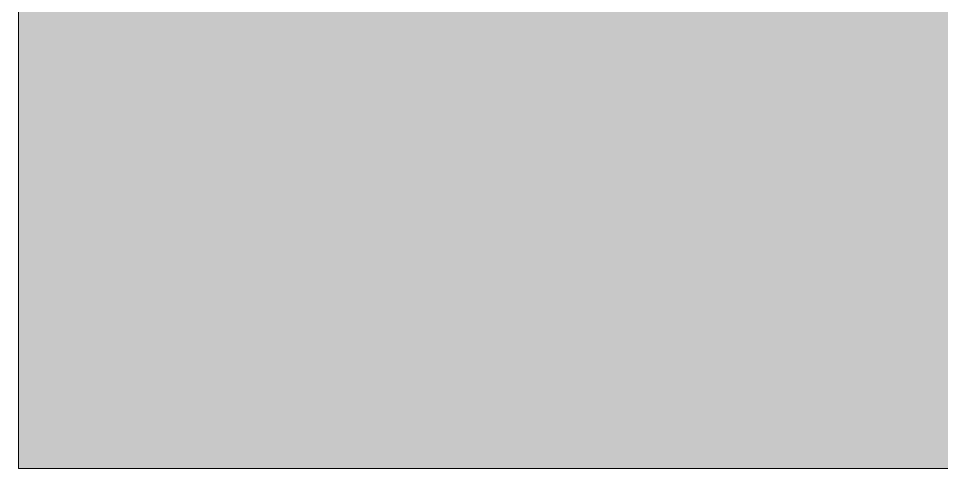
# Model space of a CAD drawing. Header units: metres. Extents: x -111189 to -108577, y -72951 to -72647.
# Drawn here: x -108891.5 to -108879.9, y -72951.13 to -72945.48 of the extents above; entities that cross this region are included whole.
import ezdxf

# ---------------------------------------------------------------- set-up
doc = ezdxf.new("R2010")
doc.units = ezdxf.units.M
doc.header["$MEASUREMENT"] = 0
doc.layers.add('00 - DESENHO 2D', color=7, linetype='Continuous')

msp = doc.modelspace()

# ---------------------------------------------------------------- hatches: boundary and pattern name
at = {"layer": '00 - DESENHO 2D', "linetype": 'Continuous', "lineweight": 13}
msp.add_hatch(color=251, dxfattribs=at).paths.add_polyline_path([(-108891.5, -72951.135), (-108891.5, -72941.137), (-108891.3, -72941.137), (-108891.3, -72942.634), (-108891.162, -72942.634), (-108887.831, -72942.853), (-108887.698, -72942.862), (-108887.698, -72943.186), (-108886.498, -72943.186), (-108886.498, -72944.964), (-108876.348, -72944.964), (-108876.348, -72943.727), (-108875.473, -72943.774), (-108874.989, -72943.798), (-108874.566, -72943.807), (-108873.454, -72943.861), (-108872.26, -72943.915), (-108872.26, -72942.755), (-108872.056, -72942.755), (-108872.056, -72943.924), (-108870.782, -72943.906), (-108870.762, -72951.135)])

# ---------------------------------------------------------------- linework, layer by layer
at = {"layer": '00 - DESENHO 2D', "color": 7, "linetype": 'Continuous', "lineweight": 13, "flags": 128}
msp.add_lwpolyline([(-108891.5, -72951.135), (-108891.5, -72941.137), (-108891.3, -72941.137), (-108891.3, -72942.634), (-108891.162, -72942.634), (-108887.831, -72942.853), (-108887.698, -72942.862), (-108887.698, -72943.186), (-108886.498, -72943.186), (-108886.498, -72944.964), (-108876.348, -72944.964), (-108876.348, -72943.727), (-108875.473, -72943.774), (-108874.989, -72943.798), (-108874.566, -72943.807), (-108873.454, -72943.861), (-108872.26, -72943.915), (-108872.26, -72942.755), (-108872.056, -72942.755), (-108872.056, -72943.924), (-108870.782, -72943.906), (-108870.762, -72951.135)], close=True, dxfattribs=at)

doc.saveas('drawing.dxf')
